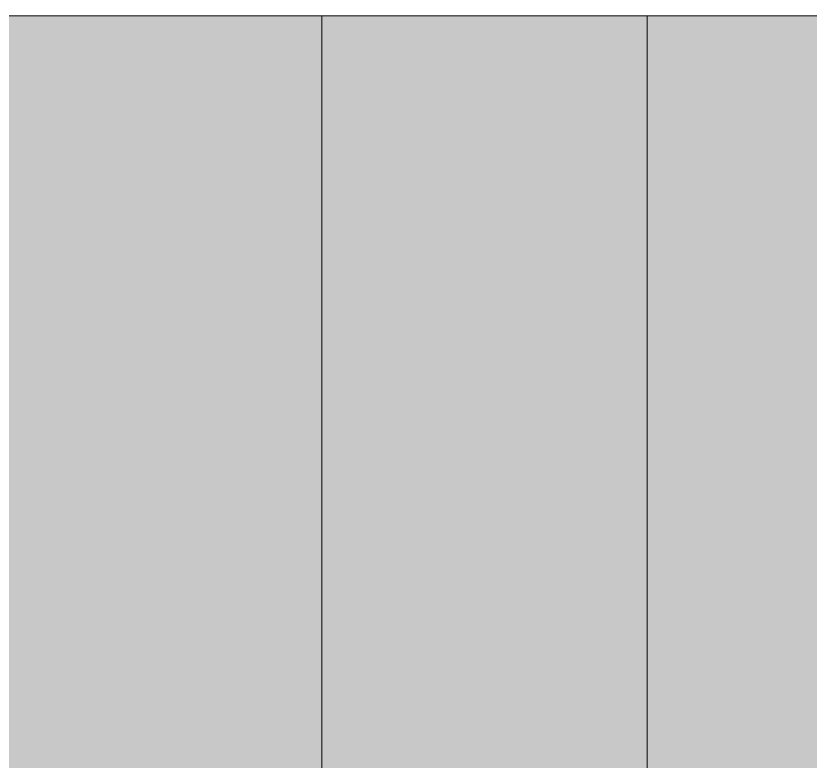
# Model space of a CAD drawing. Header units: inches. Extents: x 1750 to 8392, y -297 to 660.
# Drawn here: x 2288.478 to 2290.155, y 158.675 to 160.249 of the extents above; entities that cross this region are included whole.
import ezdxf

# ---------------------------------------------------------------- set-up
doc = ezdxf.new("R2010")
doc.units = ezdxf.units.IN
doc.header["$MEASUREMENT"] = 0
for name, color, linetype, lineweight in [('A-DOOR-3', 31, 'Continuous', 9), ('A-DOOR-FRAM', 31, 'Continuous', 9), ('A-FLOR-HRAL', 11, 'Continuous', 9)]:
    doc.layers.add(name, color=color, linetype=linetype, lineweight=lineweight)

# ---------------------------------------------------------------- blocks, each defined once
blk = doc.blocks.new('Door-Inswing-Andersen-400_Series-Single - 3_ 0-1_8_ x custom height - _1st _ 2nd floor-2652130-BUILDING ELEVATION - EAST')
at = {"layer": 'A-DOOR-FRAM'}
h = blk.add_hatch(color=256, dxfattribs=at)
h.paths.add_polyline_path([(2256.0925, 139.1484), (2256.0925, 141.3543), (2255.0612, 141.3543), (2255.0857, 139.1484), (2255.8112, 139.1484)], flags=0)
h.paths.add_polyline_path([(2291.1862, 139.1484), (2291.1862, 141.3543), (2290.155, 141.3543), (2290.155, 139.1484), (2291.1617, 139.1484)], flags=0)
h.paths.add_polyline_path([(2291.1862, 142.3008), (2291.1862, 144.5027), (2290.155, 144.5027), (2290.155, 142.3008), (2291.1258, 142.3008)], flags=0)
h.paths.add_polyline_path([(2255.0612, 142.3008), (2256.0925, 142.3008), (2256.0925, 144.5027), (2255.0612, 144.5027), (2255.0612, 144.0898)], flags=0)
h.paths.add_polyline_path([(2291.0899, 145.4492), (2291.1862, 145.4492), (2291.1862, 147.6511), (2290.155, 147.6511), (2290.155, 145.4492), (2290.4362, 145.4492)], flags=0)
h.paths.add_polyline_path([(2255.0612, 145.4492), (2256.0925, 145.4492), (2256.0925, 147.6511), (2255.0612, 147.6511), (2255.0612, 147.5)], flags=0)
h.paths.add_polyline_path([(2291.1862, 148.5977), (2291.1862, 150.7996), (2290.155, 150.7996), (2290.155, 148.5977), (2291.054, 148.5977)], flags=0)
h.paths.add_polyline_path([(2255.0612, 148.5977), (2256.0925, 148.5977), (2256.0925, 150.7996), (2255.0612, 150.7996), (2255.0612, 149.1145)], flags=0)
h.paths.add_polyline_path([(2290.4362, 151.7461), (2291.1862, 151.7461), (2291.1862, 153.9519), (2290.155, 153.9519), (2290.155, 151.7461)], flags=0)
h.paths.add_polyline_path([(2255.8112, 151.7461), (2256.0925, 151.7461), (2256.0925, 153.9519), (2255.0612, 153.9519), (2255.0612, 151.7461), (2255.2293, 151.7461)], flags=0)
h.paths.add_polyline_path([(2290.9822, 154.8984), (2291.1862, 154.8984), (2291.1862, 157.1004), (2290.155, 157.1004), (2290.155, 154.8984), (2290.4362, 154.8984)], flags=0)
h.paths.add_polyline_path([(2255.8112, 154.8984), (2256.0925, 154.8984), (2256.0925, 157.1004), (2255.0612, 157.1004), (2255.0612, 154.8984), (2255.2653, 154.8984)], flags=0)
h.paths.add_polyline_path([(2255.3011, 158.0469), (2256.0925, 158.0469), (2256.0925, 160.2488), (2255.0612, 160.2488), (2255.0612, 158.0469)], flags=0)
h.paths.add_polyline_path([(2290.4362, 158.0469), (2291.1862, 158.0469), (2291.1862, 160.2488), (2290.155, 160.2488), (2290.155, 158.0469)], flags=0)
h.paths.add_polyline_path([(2255.8112, 161.1953), (2256.0925, 161.1953), (2256.0925, 163.4011), (2255.0612, 163.4011), (2255.0612, 161.1953), (2255.337, 161.1953)], flags=0)
h.paths.add_polyline_path([(2290.4362, 161.1953), (2291.1862, 161.1953), (2291.1862, 163.4011), (2290.155, 163.4011), (2290.155, 161.1953)], flags=0)
h.paths.add_polyline_path([(2256.0925, 164.3477), (2256.0925, 166.5496), (2255.0612, 166.5496), (2255.0612, 164.3477), (2255.8112, 164.3477)], flags=0)
h.paths.add_polyline_path([(2290.8745, 164.3477), (2291.1862, 164.3477), (2291.1862, 166.5496), (2290.155, 166.5496), (2290.155, 164.3477), (2290.4362, 164.3477)], flags=0)
h.paths.add_polyline_path([(2290.155, 167.4961), (2291.1862, 167.4961), (2291.1862, 169.5496), (2290.155, 169.5496), (2290.155, 168.0203)], flags=0)
h.paths.add_polyline_path([(2255.8112, 167.4961), (2256.0925, 167.4961), (2256.0925, 169.5496), (2255.0612, 169.5496), (2255.0612, 167.4961), (2255.4089, 167.4961)], flags=0)
h.paths.add_polyline_path([(2256.0925, 170.4961), (2256.0925, 177.1548), (2255.0612, 177.1548), (2255.0612, 170.4961), (2255.8112, 170.4961)], flags=0)
h.paths.add_polyline_path([(2290.155, 170.4961), (2291.1862, 170.4961), (2291.1862, 177.1548), (2290.155, 177.1548)], flags=0)
h.paths.add_polyline_path([(2290.4362, 177.75), (2291.1862, 177.75), (2291.1862, 228.5), (2255.0612, 228.5), (2255.0612, 177.75), (2256.0925, 177.75), (2256.1327, 227.4687), (2290.155, 227.4687), (2290.155, 177.75)], flags=0)
h = blk.add_hatch(color=256, dxfattribs=at)
h.paths.add_polyline_path([(2289.8112, 139.1484), (2290.155, 139.172), (2290.155, 141.3543), (2289.8112, 141.3543), (2289.8112, 139.172)], flags=0)
h.paths.add_polyline_path([(2289.8112, 142.3008), (2290.155, 142.3008), (2290.155, 144.5027), (2289.8112, 144.5027), (2289.8112, 144.0898)], flags=0)
h.paths.add_polyline_path([(2289.8112, 145.4492), (2290.155, 145.4492), (2290.155, 147.6511), (2289.8112, 147.6511), (2289.8112, 147.5)], flags=0)
h.paths.add_polyline_path([(2290.155, 148.5977), (2290.155, 150.7996), (2289.8112, 150.7996), (2289.8112, 148.5977)], flags=0)
h.paths.add_polyline_path([(2290.155, 151.7461), (2290.155, 153.9519), (2289.8112, 153.9519), (2289.8112, 151.7461)], flags=0)
h.paths.add_polyline_path([(2289.8112, 154.8984), (2290.155, 154.8984), (2290.155, 157.1004), (2289.8112, 157.1004)], flags=0)
h.paths.add_polyline_path([(2290.155, 158.0469), (2290.155, 160.2488), (2289.8112, 160.2488), (2289.8112, 158.0469)], flags=0)
h.paths.add_polyline_path([(2289.8112, 161.1953), (2290.155, 161.1953), (2290.155, 163.4011), (2289.8112, 163.4011)], flags=0)
h.paths.add_polyline_path([(2290.155, 164.3477), (2290.155, 166.5496), (2289.8112, 166.5496), (2289.8112, 164.3477)], flags=0)
h.paths.add_polyline_path([(2289.8112, 167.4961), (2290.155, 167.4961), (2290.155, 169.5496), (2289.8112, 169.5496), (2289.8112, 168.0203)], flags=0)
h.paths.add_polyline_path([(2289.8112, 170.4961), (2290.155, 170.4961), (2290.155, 177.1548), (2289.8112, 177.1548)], flags=0)
h.paths.add_polyline_path([(2289.8112, 177.75), (2290.155, 177.75), (2290.155, 227.4687), (2289.8112, 227.125), (2289.8112, 191.9508)], flags=0)
h = blk.add_hatch(color=256, dxfattribs=at)
h.paths.add_polyline_path([(2289.8112, 139.1484), (2289.8112, 141.3543), (2289.1237, 141.3543), (2289.1237, 139.1484), (2289.7838, 139.1484)], flags=0)
h.paths.add_polyline_path([(2289.1237, 142.3008), (2289.8112, 142.3008), (2289.8112, 144.5027), (2289.1237, 144.5027), (2289.1237, 144.0898)], flags=0)
h.paths.add_polyline_path([(2289.7017, 145.4492), (2289.8112, 145.4492), (2289.8112, 147.6511), (2289.1237, 147.6511), (2289.1237, 145.4492)], flags=0)
h.paths.add_polyline_path([(2289.7017, 148.5977), (2289.8112, 148.5977), (2289.8112, 150.7996), (2289.1237, 150.7996), (2289.1237, 148.5977)], flags=0)
h.paths.add_polyline_path([(2289.8112, 151.7461), (2289.8112, 153.9519), (2289.1237, 153.9519), (2289.1237, 151.7461), (2289.7017, 151.7461)], flags=0)
h.paths.add_polyline_path([(2289.1237, 154.8984), (2289.8112, 154.8984), (2289.8112, 157.1004), (2289.1237, 157.1004)], flags=0)
h.paths.add_polyline_path([(2289.7017, 158.0469), (2289.8112, 158.0469), (2289.8112, 160.2488), (2289.1237, 160.2488), (2289.1237, 158.0469)], flags=0)
h.paths.add_polyline_path([(2289.7017, 161.1953), (2289.8112, 161.1953), (2289.8112, 163.4011), (2289.1237, 163.4011), (2289.1237, 161.1953)], flags=0)
h.paths.add_polyline_path([(2289.7017, 164.3477), (2289.8112, 164.3477), (2289.8112, 166.5496), (2289.1237, 166.5496), (2289.1237, 164.3477)], flags=0)
h.paths.add_polyline_path([(2289.7017, 167.4961), (2289.8112, 167.4961), (2289.8112, 169.5496), (2289.1237, 169.5496), (2289.1237, 167.4961)], flags=0)
h.paths.add_polyline_path([(2289.7017, 170.4961), (2289.8112, 170.4961), (2289.8112, 177.1548), (2289.1237, 177.1548), (2289.1237, 170.4961)], flags=0)
h.paths.add_polyline_path([(2289.8112, 177.75), (2289.8112, 227.125), (2289.1237, 226.4375), (2289.1237, 177.75), (2289.7017, 177.75)], flags=0)
h = blk.add_hatch(color=256, dxfattribs=at)
h.paths.add_polyline_path([(2257.1237, 139.172), (2289.1237, 139.172), (2289.1237, 141.3543), (2257.1237, 141.3543), (2257.1237, 140.3346)], flags=0)
h.paths.add_polyline_path([(2288.1462, 142.3008), (2289.1237, 142.3008), (2289.1237, 144.5027), (2257.1237, 144.5027), (2257.1237, 142.3008), (2287.1837, 142.3008)], flags=0)
h.paths.add_polyline_path([(2285.5612, 145.4492), (2289.1237, 145.4492), (2289.1237, 147.6511), (2285.5612, 147.6511), (2285.5612, 147.5), (2260.6862, 147.5), (2260.6784, 147.6511), (2257.1237, 147.6511), (2257.1237, 145.4492), (2285.4544, 145.4492)], flags=0)
h.paths.add_polyline_path([(2285.5612, 148.5977), (2289.1237, 148.5977), (2289.1237, 150.7996), (2285.5612, 150.7996)], flags=0)
h.paths.add_polyline_path([(2257.1237, 148.5977), (2260.6862, 148.5977), (2260.6862, 150.7996), (2257.1237, 150.7996)], flags=0)
h.paths.add_polyline_path([(2285.5612, 151.7461), (2289.1237, 151.7461), (2289.1237, 153.9519), (2285.5612, 153.9519)], flags=0)
h.paths.add_polyline_path([(2260.4651, 151.7461), (2260.6862, 151.7461), (2260.6862, 153.9519), (2257.1237, 153.9519), (2257.1237, 151.7461)], flags=0)
h.paths.add_polyline_path([(2260.301, 154.8984), (2260.6862, 154.8984), (2260.6862, 157.1004), (2257.1237, 157.1004), (2257.1237, 154.8984)], flags=0)
h.paths.add_polyline_path([(2285.5612, 154.8984), (2289.1237, 154.8984), (2289.1237, 157.1004), (2285.5612, 157.1004)], flags=0)
h.paths.add_polyline_path([(2257.1237, 158.0469), (2260.6862, 158.0469), (2260.6862, 160.2488), (2257.1237, 160.2488)], flags=0)
h.paths.add_polyline_path([(2289.1237, 158.0469), (2289.1237, 160.2488), (2285.5612, 160.2488), (2285.5612, 158.0469), (2286.1104, 158.0469)], flags=0)
h.paths.add_polyline_path([(2286.2744, 161.1953), (2289.1237, 161.1953), (2289.1237, 163.4011), (2285.5612, 163.4011), (2285.5612, 161.1953)], flags=0)
h.paths.add_polyline_path([(2257.1237, 161.1953), (2260.6862, 161.1953), (2260.6862, 163.4011), (2257.1237, 163.4011)], flags=0)
h.paths.add_polyline_path([(2257.1237, 164.3477), (2260.6862, 164.3477), (2260.6862, 166.5496), (2257.1237, 166.5496)], flags=0)
h.paths.add_polyline_path([(2285.5612, 164.3477), (2289.1237, 164.3477), (2289.1237, 166.5496), (2285.5612, 166.5496)], flags=0)
h.paths.add_polyline_path([(2260.6862, 167.4961), (2260.6862, 169.5496), (2257.1237, 169.5496), (2257.1237, 167.4961), (2259.645, 167.4961)], flags=0)
h.paths.add_polyline_path([(2286.6025, 167.4961), (2289.1237, 167.4961), (2289.1237, 169.5496), (2285.5612, 169.5496), (2285.5612, 167.4961)], flags=0)
h.paths.add_polyline_path([(2260.6862, 170.4961), (2260.6862, 177.1548), (2257.1237, 177.1548), (2257.1237, 170.4961), (2259.4888, 170.4961)], flags=0)
h.paths.add_polyline_path([(2286.7587, 170.4961), (2289.1237, 170.4961), (2289.1237, 177.1548), (2285.5612, 177.1548), (2285.5612, 170.4961)], flags=0)
h.paths.add_polyline_path([(2259.1111, 177.75), (2260.6862, 177.75), (2260.6862, 222.875), (2285.5612, 222.875), (2285.5612, 177.75), (2289.1237, 177.75), (2289.1237, 226.4375), (2257.1237, 226.4375), (2257.1237, 177.75)], flags=0)
for p, q in [((2289.1237, 158.0469), (2289.1237, 160.2488)), ((2289.8112, 158.0469), (2289.8112, 160.2488))]:
    blk.add_line(p, q, dxfattribs=at)
blk = doc.blocks.new('Railing - Railing-2567109-BUILDING ELEVATION - EAST')
at = {"layer": 'A-FLOR-HRAL'}
blk.add_line((2295.5522, 160.2488), (2249.4892, 160.2488), dxfattribs=at)

msp = doc.modelspace()

# ---------------------------------------------------------------- block references
at = {"layer": 'A-DOOR-3'}
msp.add_blockref('Door-Inswing-Andersen-400_Series-Single - 3_ 0-1_8_ x custom height - _1st _ 2nd floor-2652130-BUILDING ELEVATION - EAST', (0, 0), dxfattribs=at)
at = {"layer": 'A-FLOR-HRAL'}
msp.add_blockref('Railing - Railing-2567109-BUILDING ELEVATION - EAST', (0, 0), dxfattribs=at)

doc.saveas('drawing.dxf')
